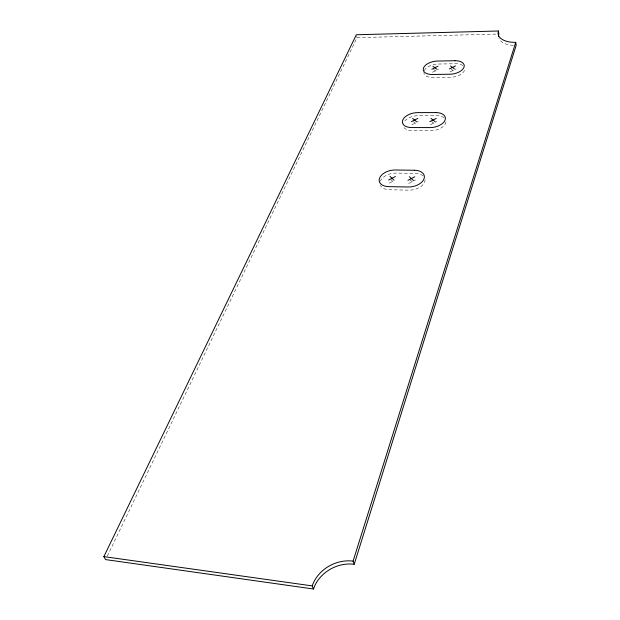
<?xml version="1.0" encoding="UTF-8"?>
<svg xmlns="http://www.w3.org/2000/svg" width="620" height="620" viewBox="0 0 620 620"><rect width="100%" height="100%" fill="white"/><g stroke="black" fill="none" stroke-linecap="round" stroke-linejoin="round"><path stroke-width="0.46" stroke-dasharray="3.1 2.33" d="M107.307 556.109L357.012 37.657L356.671 36.208M408.627 183.481L415.462 179.924M389.344 183.133L392.755 181.366M430.404 124.752L436.829 121.481M412.021 124.744L418.446 121.489M449.965 71.982L456.041 68.96M432.411 72.246L438.479 69.239M357.012 37.657L498.86 34.023M451.058 69.037L454.964 71.904M433.55 69.316L437.356 72.168M431.613 121.481L435.635 124.752M413.284 121.497L417.198 124.744M409.983 179.839L414.121 183.574M390.747 179.513L394.777 183.233M513.407 45.368A21.661 11.393 -9.4 0 1 498.953 38.486M425.049 179.738A13.183 8.068 -12.6 0 1 408.936 190.146L389.515 189.767A13.098 7.983 -13.3 0 1 380.347 185.349M423.119 175.948A13.183 8.068 -12.6 0 0 415.113 173.383L395.947 173.104A13.098 7.983 -13.3 0 0 380.331 181.156M464.512 70.293A11.896 6.487 -11.2 0 1 450.492 77.283L432.83 77.516A11.819 6.433 -11.7 0 1 423.832 72.648M462.853 65.573A11.896 6.487 -11.2 0 0 455.475 63.744L438.03 64.046A11.819 6.433 -11.7 0 0 424.134 70.913M445.958 121.807A12.501 7.215 -11.7 0 1 430.83 130.68L412.331 130.642A12.423 7.146 -12.3 0 1 403.496 126.852M444.044 117.816A12.501 7.215 -11.7 0 0 436.364 115.661L418.097 115.7A12.423 7.146 -12.3 0 0 403.395 123.117"/><path stroke-width="0.93" d="M354.214 564.278L516.142 45.407L515.732 42.346A21.7 11.377 -9.4 0 1 498.426 31L356.329 34.759L103.858 556.605L105.625 559.596L313.48 589A34.239 29.008 -26.6 0 1 354.214 564.278L353.09 561.131L515.732 42.346M407.937 180.35L414.78 176.793M388.608 180.017L395.452 176.491M429.792 121.659L436.232 118.397M411.378 121.667L417.818 118.42M449.423 68.944L455.506 65.922M431.838 69.223L437.921 66.216M103.858 556.605L312.224 585.9A34.34 29.024 -26.4 0 1 353.09 561.131M450.515 66.007L454.429 68.867M432.977 66.301L436.79 69.145M431.001 118.397L435.031 121.659M412.641 118.428L416.562 121.667M409.293 176.708L413.439 180.443M390.019 176.398L394.049 180.11M312.224 585.9L313.48 589M498.426 31L498.86 34.023A21.661 11.393 -9.4 0 0 498.526 36.758M454.948 60.721L437.472 61.039A11.842 6.425 -11.7 0 0 423.53 67.944A11.842 6.425 -11.7 0 0 432.256 74.493L449.95 74.237A11.92 6.479 -11.2 0 0 463.977 67.293A11.92 6.479 -11.2 0 0 454.948 60.721M435.767 112.576L417.469 112.631A12.446 7.138 -12.3 0 0 402.713 120.109A12.446 7.138 -12.3 0 0 411.68 127.557L430.218 127.588A12.524 7.208 -11.8 0 0 445.075 120.071A12.524 7.208 -11.8 0 0 435.767 112.576M414.431 170.26L395.235 169.989A13.121 7.975 -13.3 0 0 379.556 178.111A13.121 7.975 -13.3 0 0 388.779 186.643L408.239 187.008A13.214 8.06 -12.6 0 0 424.018 178.839A13.214 8.06 -12.6 0 0 414.431 170.26"/></g></svg>
